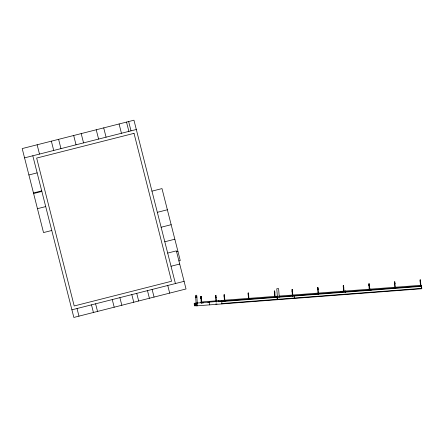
<?xml version="1.0" encoding="UTF-8"?>
<svg xmlns="http://www.w3.org/2000/svg" width="444" height="444" viewBox="0 0 444 444"><rect width="100%" height="100%" fill="white"/><g stroke="black" fill="none" stroke-linecap="round" stroke-linejoin="round"><path stroke-width="0.67" d="M24.559 157.87L136.314 129.498M28.899 174.958L37.146 172.866M33.472 192.968L41.719 190.87M33.611 193.523L41.858 191.431M37.463 208.68L45.71 206.588M151.965 191.142L161.993 188.595L180.264 260.561L178.926 260.906M51.776 230.48L43.523 232.573L22.2 148.573L133.955 120.202L175.419 283.538M157.343 212.321L167.371 209.773M161.128 227.239L171.156 224.697M164.818 241.764L174.847 239.216M167.688 253.074L176.362 250.871L186.03 288.966L73.848 317.443L32.806 155.777M176.595 251.726L177.933 251.387M171.029 266.239L179.703 264.036M71.917 309.818L184.094 281.335M195.649 296.931L196.847 296.842M200.799 296.753L201.237 296.72M215.534 295.637L215.967 295.604M224.004 294.994L224.442 294.96M248.074 293.162L248.512 293.129M274.281 291.17L274.719 291.136M291.969 289.827L292.407 289.793M317.588 287.879L318.021 287.851M343.201 285.936L343.639 285.903M368.814 283.988L369.253 283.955M394.433 282.04L394.866 282.012M420.046 280.097L420.485 280.064M195.699 297.591L196.897 297.497M200.921 298.374L201.36 298.34M215.656 297.252L216.095 297.219M224.126 296.609L224.564 296.575M248.196 294.777L248.634 294.744M274.409 292.79L274.842 292.757M292.091 291.442L292.529 291.408M317.71 289.499L318.143 289.466M343.323 287.551L343.761 287.518M368.936 285.603L369.375 285.57M394.555 283.661L394.988 283.627M420.168 281.712L420.607 281.679M200.932 298.479L201.365 298.446M215.662 297.358L216.1 297.325M224.137 296.714L224.575 296.681M248.207 294.888L248.64 294.855M274.414 292.896L274.853 292.862M292.102 291.553L292.541 291.519M317.715 289.605L318.154 289.571M343.334 287.662L343.767 287.629M368.947 285.714L369.386 285.681M394.561 283.766L394.999 283.733M420.179 281.823L420.612 281.79M277.339 296.198L201.065 301.992L201.149 303.108M279.176 296.059L421.134 285.276L421.373 288.384L221.684 303.552M196.12 303.141L194.2 303.291L194.389 305.822L196.315 305.672M194.96 303.457L196.143 303.369M196.148 303.491L197.303 303.402M201.97 303.047L203.413 302.936M207.853 302.603L209.191 302.497M219.403 301.726L220.785 301.62M421.223 286.391L221.534 301.559L221.506 301.165M196.215 304.323L194.45 304.484M194.378 305.627L194.417 304.029M197.452 305.394L196.298 305.483L195.532 295.343L196.725 295.249L197.352 303.524M215.679 304.007L217.016 303.907M128.649 121.551L131.008 130.841M126.518 122.089L128.882 131.385M167.749 285.486L169.686 293.112M119.086 123.976L121.445 133.272M152.12 289.455L154.057 297.08M147.475 290.631L149.412 298.263M103.713 127.883L106.072 137.174M96.237 129.781L98.596 139.072M136.735 293.362L138.672 300.988M131.812 294.611L133.749 302.236M81.197 133.6L83.555 142.89M119.886 297.635L121.823 305.267M73.682 135.503L76.041 144.799M112.254 299.572L114.191 307.204M58.602 139.333L60.967 148.629M95.593 303.801L97.53 311.433M51.365 141.17L53.724 150.466M91.492 304.845L93.429 312.476M37.135 144.783L39.494 154.079M77.028 308.519L78.96 316.145M421.006 285.281L421.084 286.358M420.962 286.408L420.474 279.953L420.035 279.986L420.479 285.781M420.407 281.696L420.285 280.081L420.368 281.696M395.349 288.356L394.86 281.901L394.422 281.934L394.91 288.389M394.627 282.029L394.755 283.644M370.89 289.094L370.973 290.165M370.773 289.1L370.857 290.215M370.646 289.111L370.723 290.187M369.735 290.304L369.242 283.849L368.809 283.883L369.297 290.332M369.053 283.971L369.175 285.586M368.853 289.965L368.881 290.365M363.614 290.365L363.647 290.764M345.327 291.036L345.41 292.108M345.21 291.042L345.293 292.158M345.077 291.053L345.16 292.13M344.067 291.586L343.628 285.792L343.19 285.825L343.634 291.619M342.396 291.98L342.424 292.374M340.903 291.369L340.986 292.446M340.787 291.381L340.87 292.496M340.653 291.386L340.737 292.463M318.503 294.194L318.015 287.74L317.577 287.773L318.071 294.228M317.948 289.477L317.821 287.862L317.91 289.482M294.15 295.643L294.361 298.435M292.89 296.142L292.402 289.688L291.963 289.721L292.452 296.17M292.208 289.81L292.33 291.425M279.265 297.175L278.616 288.611L276.773 288.75L277.605 299.706M277.206 296.209L277.289 297.286M276.995 296.947L277.206 299.733M275.202 297.486L274.714 291.031L274.275 291.064L274.764 297.519M274.52 291.153L274.603 292.774M248.995 299.472L248.501 293.023L248.068 293.057L248.557 299.506M248.313 293.145L248.396 294.766M224.925 301.304L224.436 294.849L223.998 294.883L224.486 301.337M224.203 294.977L224.364 296.592M221.728 301.149L221.939 303.935M218.748 300.649L218.831 301.726M218.626 300.66L218.709 301.737M218.47 300.671L218.553 301.787M216.478 300.821L216.561 301.898M216.356 300.832L216.444 301.948L215.962 295.493L215.523 295.526L216.017 301.981M215.767 295.615L215.856 297.236M209.501 302.075L209.712 304.861M201.72 303.069L201.226 296.614L200.788 296.648L201.282 303.102M201.038 296.736L201.16 298.351M200.999 296.742L201.121 298.357M197.136 303.013L197.347 305.805M134.021 133.35L36.658 158.07L74.209 305.966L171.567 281.246L134.021 133.35M421.589 285.958L195.721 303.124L195.932 305.91L421.8 288.75L421.589 285.958M343.562 287.534L343.44 285.919L343.523 287.534"/></g></svg>
